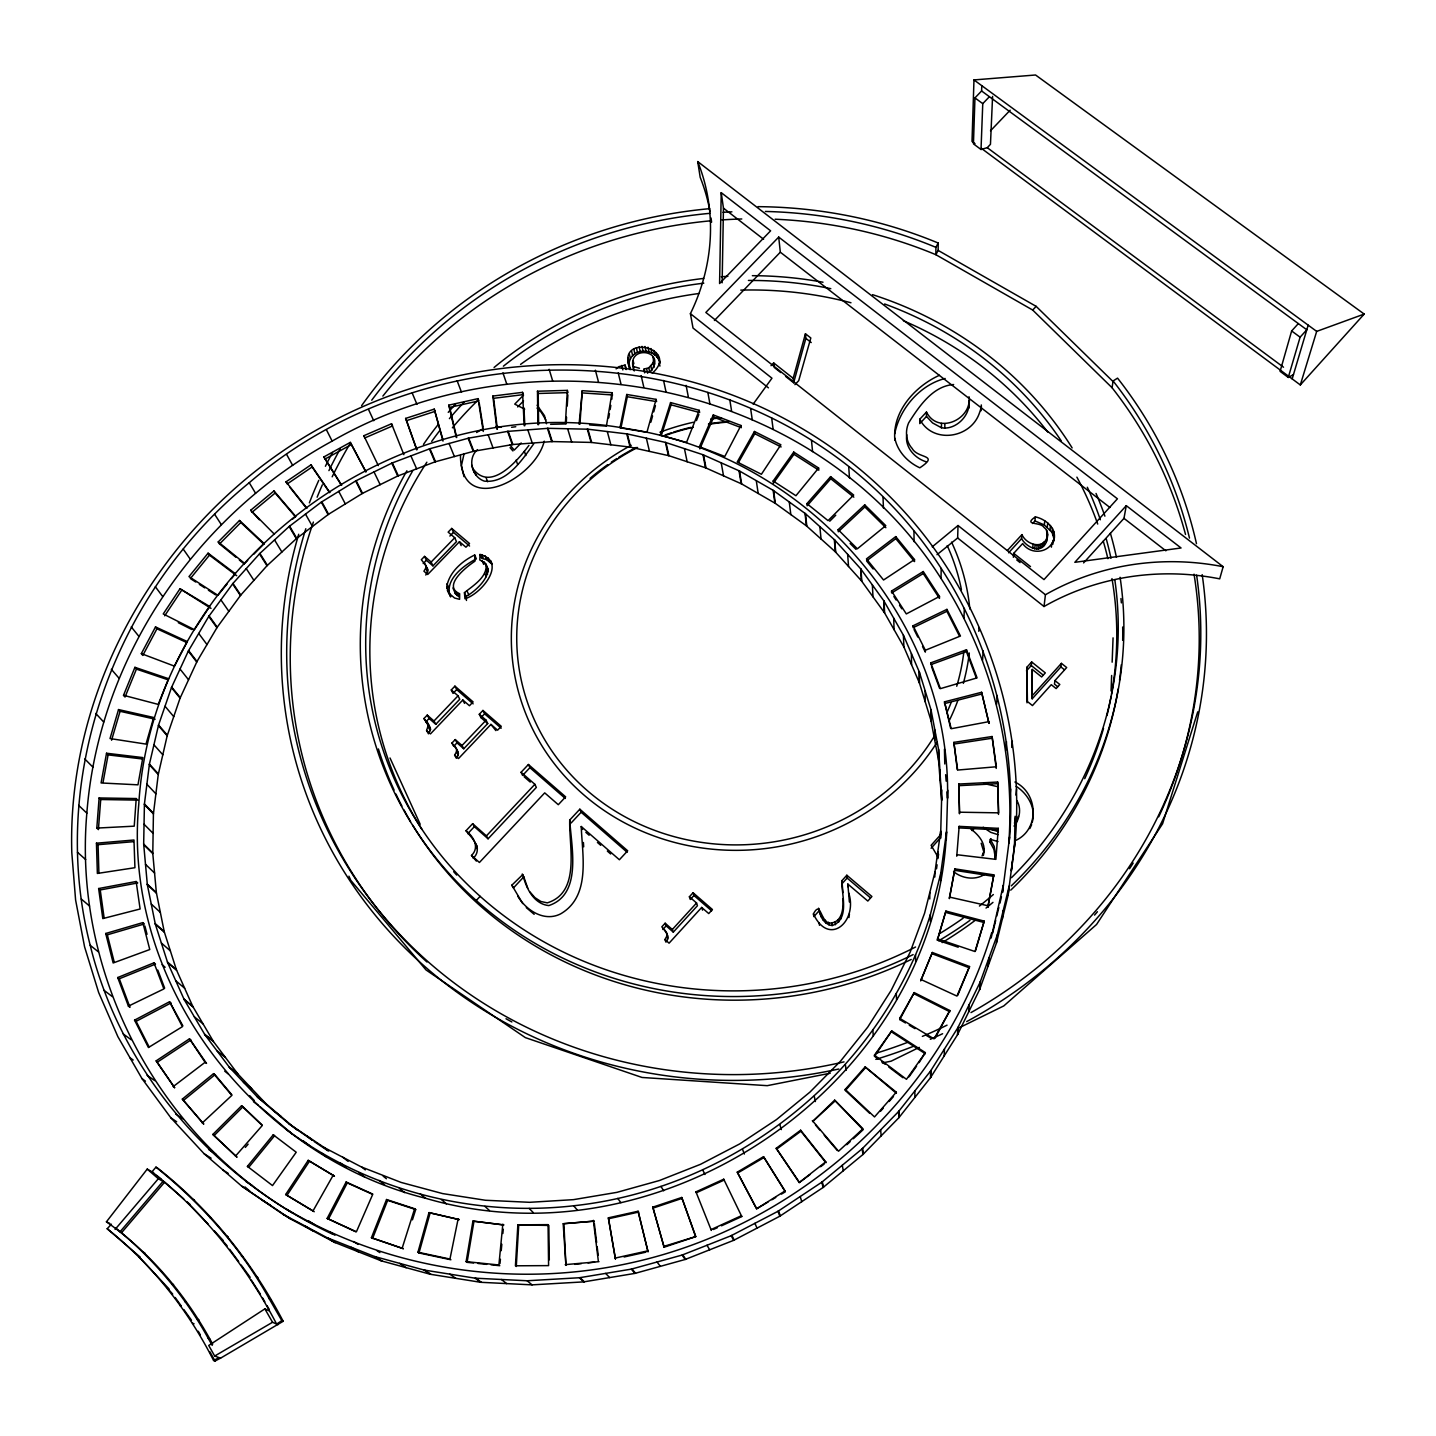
<?xml version="1.0" encoding="UTF-8"?>
<svg xmlns="http://www.w3.org/2000/svg" width="1436" height="1436" viewBox="0 0 1436 1436"><rect width="100%" height="100%" fill="white"/><g stroke="black" fill="none" stroke-linecap="round" stroke-linejoin="round"><path stroke-width="1.5" d="M926.471 412.06L919.758 419.24L919.776 423.584L926.471 416.44L926.471 412.06C938.157 435.216 972.226 419.15 969.013 396.749M930.815 662.84L930.797 664.671L966.41 651.603L966.482 649.754L930.815 662.84L940.383 688.652L977.072 677.882L966.482 649.754M929.774 898.972L929.81 892.51L934.98 871.993L940.688 830.977L940.544 838.409M931.031 709.887L938.695 750.059L941.693 800.301L938.552 760.2L930.959 720.459L931.031 709.887L919.417 672.192L903.657 635.663L883.804 600.751L860.685 568.8L834.711 539.972L805.47 513.693L773.142 490.322L739.522 471.008L702.994 454.727L665.442 442.396L627.335 433.959L587.88 429.202L548.031 428.323L507.608 431.392L468.71 438.124L429.956 448.696L392.333 462.913L355.661 480.952L321.323 502.115L289.157 526.491L259.898 553.399L232.955 583.429L208.776 616.403L188.331 651.082L171.458 687.593L158.552 725.036L149.416 764.131L144.426 803.945L143.672 844.081L147.334 884.684L155.321 924.138L167.635 962.587L184.185 999.582L204.863 1034.674L229.491 1067.433L257.816 1097.427L289.085 1123.939L312.492 1140.399M931.102 721.016L931.156 710.461M930.348 921.535L930.384 914.535L940.742 873.393L946.539 831.767C935.446 1082.241 663.97 1268.616 425.505 1198.234C253.472 1155.316 121.934 983.463 138.771 804.34C152.754 566.448 396.587 385.656 628.25 428.897C804.788 455.589 951.476 617.283 947.527 798.29L947.024 791.864M758.029 206.658A463.523 435.916 -10.7 0 1 938.193 243.025L935.913 247.351L935.859 254.693L1032.699 310.05L1112.074 387.738A455.391 428.556 -10.7 0 1 1185.526 534.443M775.135 219.223A455.391 428.556 -10.7 0 1 935.859 254.693L938.139 250.403L938.193 243.025M930.528 1077.628L930.582 1071.023L957.884 1027.673L980.196 982.098L997.302 934.89L1009.185 886.03L1008.09 895.328L996.44 943.057L979.532 989.727L957.489 1034.782L930.528 1077.628L898.882 1117.711L862.946 1154.49L823.097 1187.482L779.82 1216.22L733.634 1240.345L685.151 1259.48L634.945 1273.391L583.698 1281.881L532.074 1284.861L480.701 1282.294L430.315 1274.27L381.438 1260.898L358.3 1251.779L334.714 1242.409L290.736 1219.074L241.625 1186.064L204.145 1153.754L170.812 1117.764L141.967 1078.562L130.012 1057.811L117.86 1036.648L98.671 992.563L84.58 946.845L80.129 923.653L75.605 900.031L71.8 852.643C66.594 677.164 171.243 508.47 324.356 425.684C461.207 350.115 634.371 343.204 774.668 413.604A476.824 453.22 -26.4 0 1 918.663 528.358C988.722 614.267 1023.796 726.778 1015.521 837.314L1008.09 895.328M930.851 1077.108L930.923 1070.484M932.341 952.481L920.763 980.68L932.341 952.481L969.533 966.536L957.722 995.345M934.746 740.276L934.854 729.919M934.818 877.001L934.98 871.993M968.851 401.165C970.808 415.291 955.712 430.387 941.442 427.766L941.513 423.423M923.258 571.528L939.485 596.461L939.467 598.399L923.258 573.52L923.258 571.528L891.541 591.022L891.612 592.978L923.258 573.52M296.767 1129.827L265.857 1103.62L237.837 1073.948L213.461 1041.549L192.729 1006.331L176.377 969.713L164.225 931.659L156.362 892.618L152.79 853.594L153.419 813.889L158.265 774.471L167.186 735.753L180.074 698.147L196.983 661.511L217.231 627.209L240.781 595.06L266.988 565.748L296.319 538.697L328.575 514.25L362.536 493.338L397.772 475.998L434.964 461.871L473.808 451.245L512.849 444.514L552.268 441.57L591.093 442.414L630.117 447.099L668.925 455.715L705.507 467.777L741.622 483.914L775.332 503.372L806.404 525.845L835.357 551.837L861.42 580.79L884.594 612.903L903.908 646.99L919.489 683.141L930.959 720.459M938.552 760.2L938.623 749.484M1008.844 842.645C1015.378 750.22 991.432 656.252 941.029 578.457L941.19 568.423C792.708 336.652 452.825 307.842 249.254 482.711C115.706 591.417 47.065 776.912 90.199 945.301C121.36 1072.423 214.574 1179.243 332.488 1234.134M937.69 857.166L937.78 851.727M944.798 428.179L944.87 423.853M722.129 282.82L723.457 208.148L721.231 192.657L770.611 230.819L719.58 283.52L721.231 192.657M843.022 898.595C843.417 907.39 842.735 921.05 831.803 922.899C820.369 925.502 821.41 898.685 813.422 913.906L813.853 916.599L818.933 910.98L818.52 908.27M945.911 911.07L937.349 940.149L945.911 911.07L984.216 921.122L975.493 950.829M940.077 779.91L940.257 769.983M652.267 373.198C681.346 347.781 614.5 331.931 630.171 369.734L628.16 357.743M940.598 880.753L940.742 873.393M950.65 728.375L944.475 701.845L981.614 692.278L988.991 723.349L981.614 692.278M1012.362 861.905L1011.339 870.862L1014.444 847.132L1015.126 816.258M946.898 611.305L946.934 609.367L913.081 625.773L913.116 627.676L946.898 611.305L959.41 636.004M944.457 749.071L944.78 763.988M1009.005 842.896L1009.634 837.098C1016.491 743.148 992.563 647.492 941.19 568.423M292.908 1213.187C155.896 1132.412 72.967 971.633 86.842 813.171C98.707 657.832 196.158 515.237 332.147 441.103C532.379 325.9 814.607 379.23 941.029 578.457M940.562 838.032L941.872 789.997M946.324 839.521L947.76 790.177M957.65 537.979L958.027 525.522L1045.426 594.737A252.521 237.927 16.6 0 1 1223.149 566.717L1219.702 578.852A249.505 235.342 16.9 0 0 1044.026 606.513L957.65 537.979L937.008 554.691M981.327 148.321L1300.316 384.938L1364.2 314.071L1035.553 74.995L973.967 79.931L972.01 141.428L975.008 143.654M957.291 769.588L953.863 742.376L992.079 736.524L996.369 766.77L957.65 770.055L953.863 742.376M981.793 85.675L981.596 90.971L974.954 97.899L973.446 143.869L981.021 149.488L987.25 147.675L990.463 144.318L992.581 96.409M954.868 868.87L949.375 898.505L954.868 868.87L993.82 874.865L987.86 907.193L993.82 874.865M944.206 1055.909L944.439 1049.034M968.833 408.201L969.444 400.159M485.871 563.738C488.348 576.392 473.126 585.673 464.438 592.637L464.941 598.758C481.527 593.912 507.734 561.763 480.019 554.458L479.803 560.004C499.728 568.835 477.434 590.286 466.144 596.389L466.467 600.463M981.021 149.488L982.762 103.643L989.404 96.715M1111.069 690.949L1111.643 675.476M1112.146 662.193L1113.062 637.853M963.969 618.108L964.346 608.397M959.553 812.202L959.481 813.781L958.799 784.038L997.679 782.046L998.648 812.848L959.553 812.202L958.799 784.038M935.087 1038.138L949.86 1010.549L914.229 992.599L899.708 1018.357L899.762 1019.56L905.47 1022.97M959.158 826.364L959.086 827.908L998.146 829.882L998.289 828.339L959.158 826.364L956.753 856.215M978.813 631.337L979.011 627.532M957.489 1034.782L957.884 1027.673M957.758 1034.225L958.153 1027.117M1054.311 534.3L1053.665 541.264C1057.632 529.076 1046.27 519.222 1035.356 516.87C1022.665 525.684 1040.436 521.537 1043.936 527.317C1048.89 530.71 1047.777 536.885 1046.413 541.821C1041.405 554.673 1026.525 547.547 1021.57 538.626L1021.929 534.623C1027.117 546.057 1046.216 550.06 1047.67 534.084M517.857 1224.836L515.434 1265.798L548.588 1265.619L548.067 1224.639L517.857 1224.836L548.839 1225.447L549.288 1259.875M537.908 424.661L537.477 391.22L567.346 390.377L565.371 423.925L550.58 424.32M516.278 1266.498L518.683 1225.626M566.161 423.907L566.556 417.194M567.22 406.029L567.884 394.864M982.565 660.219L983.139 650.885M136.223 798.56L134.23 826.167L96.804 828.087L99.12 797.949L136.223 798.56L137.748 800.121L100.717 799.511L99.12 797.949M968.69 1011.931L969.21 1004.572M996.225 768.422L992.079 736.524M100.717 799.511L98.402 829.595L96.804 828.087M970.951 829.057C978.006 834.495 985.437 842.411 983.857 852.015L981.165 843.237M998.289 828.339L995.884 859.374L956.807 854.707M996.566 704.43L997.266 695.473M1013.367 557.294L1013.708 553.345L1022.665 543.544C1031.263 556.163 1051.798 552.734 1054.15 537.279M995.274 857.4L993.909 849.322L990.086 842.304L990.337 839.342L998.02 841.586M990.984 838.606L990.086 842.304M979.532 989.727L980.196 982.098M998.505 814.427L997.679 782.046M979.729 989.153L980.393 981.524M906.78 434.731C904.644 447.188 914.876 458.353 926.202 461.8M446.704 587.127C448.858 572.569 461.961 561.063 474.706 554.996L476.357 558.873C463.433 565.461 443.419 580.575 450.671 596.945L446.704 587.127L448.463 590.896M1005.721 750.256L1006.51 741.694M502.815 1224.118L498.902 1264.99L466.126 1261.616L472.929 1221.103L503.677 1224.926L472.929 1221.103M579.085 424.212L582.28 390.682L612.005 392.71L611.898 399.154M499.997 1263.554L500.41 1259.264M501.218 1250.684L501.828 1244.24M502.851 1233.506L503.264 1229.216M579.929 424.194L582.28 390.682M988.13 966.051L988.883 958.153M991.145 938.013L1003.297 885.222L1002.507 892.492L1009.634 837.098M1011.734 747.438L1012.344 741.299M1032.574 523.512L1034.943 520.927L1035.356 516.87M1032.699 548.247L1033.094 544.298M1034.728 548.947L1035.123 544.98M1009.831 797.213L1010.675 789.082M1036.738 549.162L1037.151 545.195M996.44 943.057L997.446 934.298M1038.551 549.001L1038.964 545.034M1027.009 702.832L1026.866 667.291L1031.676 661.96L1045.318 672.892L1041.638 676.966L1032.269 669.427L1032.215 698.793L1060.899 666.914L1061.401 663.342L1066.679 667.543L1054.939 680.592L1054.455 684.11L1057.686 686.695M1040.31 548.408L1040.723 544.441M1053.827 538.303L1052.032 532.379L1044.313 524.93L1044.762 520.891M1042.033 547.313L1042.482 543.346M1015.934 795.113L1016.58 789.279M1002.364 918.843L1003.297 910.406M1043.81 545.644L1044.241 541.677M1026.471 670.845L1031.281 665.532L1031.676 661.96M1046.593 530.297L1047.203 538.087M1047.293 527.012L1047.742 522.973M1046.934 536.131L1047.382 532.11M1046.413 541.821L1046.862 537.836M1014.983 822.72L1015.629 817.012M1050.039 529.579L1050.488 525.54M1014.444 847.132L1015.521 837.314M460.453 455.445C460.812 517.875 535.161 479.068 544.244 441.175M1032.215 698.793L1032.269 669.427M1052.032 532.379L1052.498 528.358M1044.026 606.513L1045.426 594.737M1051.385 547.17L1051.852 543.185M848.963 917.586L849.412 913.924M1053.306 535.323L1053.773 531.302M1052.857 544.244L1053.324 540.277M634.245 370.937C623.475 343.491 669.715 349.343 649.754 372.301L648.767 367.831L653.039 362.949L653.649 359.736M936.523 868.798L937.08 864.795M937.941 858.566L938.57 854.133M1112.074 387.738L1113.097 380.971L1117.549 378.135A463.523 435.916 -10.7 0 1 1196.475 543.688M666.753 936.254L666.789 933.256L661.834 926.83L665.155 923.222L672.335 929.505L673.304 932.126L697.447 905.721L696.568 902.993L689.388 896.764L693.067 892.743L712.418 909.526L708.738 913.565L701.683 907.444L669.068 943.165L664.94 939.539L666.753 936.254L667.758 938.857L665.945 942.124L664.94 939.539M667.758 938.857L666.789 933.256M984.091 849.089L983.319 855.497L983.534 852.571L982.044 855.946M612.005 392.71L606.405 426.115L589.586 424.948M473.611 1263.016L467.077 1262.334L473.862 1221.91M608.738 417.912L609.438 413.748M610.138 409.565L610.838 405.401M994.861 858.548L995.543 854.492L994.179 846.378L990.337 839.342M471.493 855.443L479.427 862.48L544.711 792.869L558.299 804.698L565.64 796.854L528.412 764.49L521.071 772.281L534.874 784.307L536.346 787.413L488.078 838.803L486.409 835.878L472.641 823.69L466 830.744C473.539 836.47 479.929 847.419 471.493 855.443L476.375 861.115M466 830.744C472.175 838.373 483.268 848.604 473.216 858.315M456.469 751.961L456.558 749.107L451.945 743.04L455.23 739.576L462.015 745.517L463.756 748.766L487.719 723.529L486.086 720.19L479.283 714.284L482.945 710.443L501.254 726.329L497.592 730.188L490.933 724.39L458.533 758.531L454.62 755.103L456.469 751.961L458.21 755.192L456.397 758.316L454.62 755.103M458.21 755.192L456.774 749.484M1083.57 562.912L1123.975 518.36L1126.273 505.651L1181.056 547.978L1074.828 562.32L1126.273 505.651M106.533 753.236L101.076 782.961L137.964 784.828L142.846 757.58L106.533 753.236L108.095 754.887L142.218 758.962M103.033 782.423L108.095 754.887M426.582 730.511L428.449 733.796L430.549 729.255L423.961 718.538L427.246 715.11L433.977 720.998L435.808 724.318L459.753 699.224L458.03 695.814L451.281 689.962L454.925 686.139L473.09 701.899L469.446 705.74L462.823 699.996L430.459 733.904L426.582 730.511L428.538 724.57L423.961 718.538M425.72 568.207L425.828 565.497L421.34 559.717L424.553 556.396L431.159 562.032L432.972 565.874L456.469 541.641L454.745 537.728L448.14 532.128L451.712 528.43L469.518 543.508L465.946 547.206L459.448 541.713L427.713 574.472L423.925 571.223L425.72 568.207L427.551 572.031L425.756 575.028M427.551 572.031L427.659 569.32L424.338 562.768M458.156 1218.769L449.953 1259.049L417.948 1252.228L428.987 1212.612L459.107 1219.577L428.987 1212.612M626.76 394.469L619.975 427.766L646.918 432.308L656.09 399.37L626.76 394.469L627.317 396.731L620.962 427.892M894.682 433.905C899.6 408.668 919.92 384.83 945.157 378.476M1032.107 822.666C1036.487 808.558 1027.979 793.893 1016.167 786.336M992.563 933.274L995.704 920.404M996.746 916.114L998.846 907.516M999.887 903.226L1001.466 896.8M929.81 892.51L924.605 913.134L910.155 952.158L891.182 990.355L867.721 1027.135L840.634 1061.024L809.958 1092.096L776.517 1119.559L739.755 1143.882L700.571 1164.291L659.429 1180.518L616.87 1192.365L573.431 1199.652L529.633 1202.309L485.44 1200.263L442.611 1193.585L401.075 1182.42L361.334 1166.929L324.392 1147.651L289.085 1123.939M785.564 376.376L793.641 382.766L793.175 378.314L805.434 333.762L810.819 337.981L798.703 380.684L794.916 384.651M793.641 382.766L805.865 338.357L805.434 333.762M450.922 1259.767L418.989 1252.964L429.992 1213.438M650.867 422.184L652.572 416.009M653.721 411.899L655.444 405.742M1298.341 323.585L1291.646 330.962L1280.104 371.368L1288.272 377.435L1293.459 374.599M118.524 709.563L110.033 738.553L145.987 744.099L153.688 717.497L118.524 709.563L120.068 711.287L155.16 719.203M111.577 740.222L120.068 711.287M1288.272 377.435L1300.101 337.173L1306.796 329.795L981.596 90.971M1292.185 378.907L1308.178 325.146M984.216 921.122L974.99 951.529L937.367 938.803M1300.316 384.938L1316.686 331.393L1364.2 314.071M1197.732 711.843L1162.586 823.761L1096.548 924.497L1003.782 1005.918L959.517 1027.638M402.242 1247.938L414.645 1208.735L386.535 1199.527L371.421 1237.742L403.301 1248.674L371.421 1237.742M670.576 402.565L660.219 435.27L686.516 442.45L699.206 410.319L670.576 402.565L671.061 404.826L661.368 435.431M412.437 1219.846L415.686 1209.561L414.645 1208.735M464.097 453.614L461.441 465.569L463.99 476.626M629.219 362.249C632.468 347.045 655.552 347.979 659.77 362.034M818.807 908.521C819.651 915.917 824.031 924.622 832.162 925.556C850.04 919.471 841.496 894.718 841.837 880.771L846.827 875.242L871.903 896.495L867.829 901.054L847.832 884.073L849.376 902.005M991.648 932.879C942.178 1097.678 797.788 1226.506 630.422 1262.98C514.178 1288.738 388.851 1270.034 286.392 1209.094M285.62 1128.983C367.329 1190.121 472.372 1217.279 573.628 1205.773C735.609 1188.326 882.566 1071.077 930.384 914.535M696.46 420.586L698.847 414.573M372.552 1238.514L387.63 1200.37L386.535 1199.527M123.514 695.293L134.93 667.327L168.568 678.707L158.211 704.394L123.514 695.293L125.04 697.052L136.42 669.122L134.93 667.327M969.533 966.536L956.95 996.081L920.763 979.406M713.297 414.932L699.422 446.722L724.803 456.469L740.94 425.487L713.297 414.932L713.692 417.158L699.853 448.894M1029.827 828.572L1031.64 824.677M1018.447 816.438L1014.408 823.061M327.157 1218.41L346.13 1182.007L372.821 1194.142L356.397 1231.801L327.157 1218.41L355.625 1231.693M328.377 1219.218L347.297 1182.887L346.13 1182.007M141.338 653.631L155.501 626.94L187.326 641.587L174.402 666.125L141.338 653.631L142.81 655.444L156.955 628.788L155.501 626.94M949.86 1010.549L934.046 1038.856L899.708 1018.357M899.762 1019.56L914.229 992.599M333.188 1175.222L313.012 1210.925L285.674 1194.519L308.201 1160.342L334.391 1176.102L308.201 1160.342M754.456 431.482L737.207 462.015L761.403 474.275L780.879 444.765L754.456 431.482L754.78 433.69L738.625 462.266M533.707 443.85C522.148 459.825 506.926 483.77 484.273 481.114C471.708 476.86 467.077 458.587 477.488 449.612M285.674 1194.519L286.967 1195.362L309.458 1161.257M179.985 588.778L163.237 613.944L194.381 629.65L209.692 606.495L179.985 588.778L211.038 608.397M164.673 615.829L181.385 590.699M925.358 1052.624L906.475 1079.316L874.452 1055.191L891.756 1030.904L925.358 1052.624L919.076 1062.64M909.024 1076.856L916.563 1066.194M793.982 454.279L773.448 483.16L773.16 481.024L793.731 452.089L818.61 468.028L818.807 470.182L793.982 454.279L793.731 452.089M878.096 1058.996L874.542 1056.322L891.756 1030.904M472.641 468.262C490.34 492.961 517.499 460.741 528.951 445.375M1014.067 826.095C1019.775 819.292 1021.588 808.36 1016.885 800.588M212.69 1344.186C186.949 1296.187 150.852 1252.982 106.426 1221.821L147.226 1169.101L153.544 1172.691M241.625 1186.064L282.892 1214.228L327.39 1237.832L374.67 1256.536L424.141 1270.052L475.136 1278.184L527.138 1280.768L579.426 1277.735L631.301 1269.137L682.136 1255.046L706.997 1245.263L731.229 1235.678L777.989 1211.284L821.823 1182.187L862.174 1148.8L898.559 1111.572L930.582 1071.023M753.146 404.162L771.958 378.206L690.411 313.658A227.444 201.848 -16.5 0 0 697.716 161.586L1223.149 566.717M227.319 583.698L217.895 595.312L188.978 576.608L208.094 553.183L235.396 573.754L231.358 578.726M208.094 553.183L209.441 555.158L190.36 578.546L195.763 582.047M247.405 1166.373L273.235 1134.799L274.545 1135.768L248.769 1167.271L247.405 1166.373L272.517 1185.58L296.211 1152.228L273.235 1134.799M818.61 468.028L795.939 495.725L773.16 481.024M115.077 1229.449L158.319 1178.741L164.548 1182.259L183.736 1198.916M120.05 1231.783L163.004 1181.379M121.701 1232.555L164.548 1182.259M283.179 1321.282C252.287 1262.262 210.033 1209.256 157.511 1168.042L155.968 1167.145L151.983 1171.812C204.199 1212.684 246.059 1265.403 276.627 1324.082L281.833 1320.671L283.179 1321.282L220.57 1358.151L215.059 1361.005L213.587 1360.484C187.865 1309.65 151.749 1264.308 107.179 1228.731L111.434 1224.208M235.468 1156.142L262.285 1125.501L241.571 1105.774L212.851 1134.44L236.85 1157.057L212.851 1134.44M806.924 503.659L830.618 476.626L853.684 495.043L828.051 520.64L806.924 503.659L807.158 505.759L830.78 478.762L830.618 476.626M245.305 1147.4L248.123 1144.187M896.297 1092.204L874.524 1116.939L845.212 1089.421L865.118 1066.912L896.297 1092.204L896.351 1093.263L865.118 1066.912M880.412 1111.374L883.32 1108.071M889.117 1101.502L893.461 1096.548M869.749 1113.385L845.373 1090.48L865.244 1068.025M941.083 834.208L931.12 845.319L937.816 856.771M931.102 848.263L939.593 838.786M972.082 830.6L974.667 827.71M1032.61 695.329L1061.401 663.342M842.95 892.636L842.16 883.571L847.132 878.06L846.827 875.242M1007.444 550.437L1021.929 534.623M662.858 929.469L666.16 925.879L665.155 923.222M693.067 892.743L693.947 895.49L690.285 899.492L689.388 896.764M1008.593 552.806L1021.57 538.626M672.335 929.505L696.568 902.993M530.01 892.007L534.928 897.644L540.905 901.503L547.313 902.867C580.934 892.366 568.818 846.558 569.733 820.028L579.839 809.204L627.676 850.794L619.383 859.751L581.239 826.508C582.244 855.551 591.058 896.226 560.596 913.888C544.298 922.181 526.204 910.37 517.804 896.261M522.722 903.567L511.862 885.168L522.812 874.542C525.953 887.825 533.6 903.962 548.767 905.577C582.567 894.466 571.241 846.755 569.733 820.028M571.079 823.025L581.149 812.237L579.839 809.204M522.237 874.039L523.781 876.857L513.442 887.933L511.862 885.168M476.267 900.48L480.145 896.333M1032.699 310.05L1036.146 306.353L1113.331 381.85M486.409 835.878L534.874 784.307M467.741 833.688L474.347 826.669L472.641 823.69M528.412 764.49L529.902 767.686L522.596 775.44L521.071 772.281M455.23 739.576L456.989 742.843L453.704 746.289L451.945 743.04M487.719 723.529L480.952 717.641L484.596 713.818L482.945 710.443M462.015 745.517L486.086 720.19M990.481 130.802L1010.172 110.195M425.828 721.859L429.095 718.449L427.246 715.11M454.925 686.139L456.684 689.585L453.04 693.391L451.281 689.962M771.042 365.677L773.681 362.931L793.175 378.314M433.977 720.998L458.03 695.814M714.41 320.497L780.322 252.197L778.707 237.084L705.848 312.456L1043.99 579.588L1117.423 498.813L778.707 237.084M423.189 563.558L426.384 560.255L424.553 556.396M449.881 536.059L453.435 532.379L451.712 528.43M431.159 562.032L454.745 537.728M521.178 442.97L514.267 450.078L509.995 445.07M523.548 395.115L514.752 404.126L524.678 409.152M517.678 406.962L523.53 400.967M247.674 560.363L244.676 563.415L218.218 541.946L239.525 520.478L264.188 543.652L253.687 554.296M236.042 557.347L219.546 543.939L240.817 522.507L239.525 520.478M214.287 1135.391L242.953 1106.797L262.034 1124.962M829.739 521.214L835.752 515.201M202.225 1123.006L231.824 1095.399L213.569 1073.643L182.336 1099.096L203.661 1123.993L182.336 1099.096M838.139 529.669L864.741 504.862L885.779 525.648L857.364 548.803L838.139 529.669L838.319 531.733L864.849 506.962L864.741 504.862M846.845 1144.707L850.094 1141.71M853.343 1138.73L863.09 1129.755L834.639 1100.155L812.579 1121.588L834.819 1101.215M932.233 546.847L958.027 525.522M292.477 519.186L295.762 516.457L273.953 490.95L250.69 510.265L259.36 519.796M251.946 512.329L275.156 493.033L273.953 490.95M183.826 1100.12L214.987 1074.72L231.806 1094.753M616.116 368.873L618.826 366.683L625.073 365.067L626.15 369.555M173.128 1086.639L205.097 1062.299L206.533 1063.394L189.498 1038.802L156.165 1060.845L174.618 1087.698L156.165 1060.845M895.741 536.597L866.464 558.891L883.553 580L914.499 559.555L895.741 536.597L895.795 538.644L914.517 561.566L914.499 559.555M895.795 538.644L866.572 560.902L873.142 568.997M799.224 1182.582L825.736 1161.832L800.642 1130.222L776.212 1148.297L799.224 1182.582L809.904 1174.648M820.584 1166.714L824.156 1164.075M776.517 1149.231L800.893 1131.209L800.642 1130.222M311.002 464.833L312.133 466.969L287.218 483.95L286.015 481.85L311.002 464.833L329.759 492.404M157.691 1061.94L190.97 1039.933M268.963 1310.763L264.87 1308.878L208.723 1345.478L214.682 1356.033L220.57 1358.151M1015.952 840.329C1039.861 829.039 1038.246 793.157 1014.911 782.01M756.592 1208.807L785.043 1190.947L763.521 1156.68L737.26 1172.153L756.592 1208.807L768.08 1202.004M771.922 1199.742L775.745 1197.48M781.507 1194.07L785.33 1191.808L763.521 1156.68M737.637 1173.05L763.844 1157.613M214.682 1356.033L272.553 1322.269L277.974 1324.674M476.572 432.505L482.855 428.843M985.365 873.806C975.888 880.735 962.335 878.76 953.558 871.616M341.499 485.35L323.872 456.935L350.312 442.378L365.875 471.708M324.985 459.071L351.389 444.532L350.312 442.378M169.592 1001.718L182.39 1026.668L148.446 1047.526L134.553 1020.152L169.592 1001.718L182.893 1025.914M939.485 596.461L906.313 613.926L891.541 591.022M134.553 1020.152L136.133 1021.319L171.081 1002.92M213.587 1360.484L219.116 1357.63M919.255 1047.382L891.092 1061.186L882.404 1062.909M128.414 1006.133L163.901 988.919L153.993 962.82L117.716 977.539L128.414 1006.133L129.976 1007.336L119.296 978.778L117.716 977.539M939.395 375.299C914.876 386.374 891.935 411.899 894.897 440.349M711.358 1230.437L695.957 1191.862L723.726 1179.207L741.784 1216.543L721.5 1225.805M710.928 1229.647L741.407 1215.718L741.784 1216.543M713.387 1229.503L717.444 1227.654M644.602 372.875L644.1 369.016L648.767 367.831M363.864 435.718L391.525 423.746L392.513 425.954L364.906 437.908L363.864 435.718L378.314 465.605M922.522 646.469L925.34 652.106L925.34 650.257L960.451 636.022L946.934 609.367M119.296 978.778L155.519 964.095L153.993 962.82M652.806 1207.155L681.741 1197.462L695.814 1236.575L664.114 1247.22L652.806 1207.155L664.114 1247.22M653.362 1207.999L682.244 1198.324M663.576 1246.466L695.814 1236.575M416.691 449.665L405.616 418.414L434.246 409.116L442.737 439.021M405.616 418.414L406.585 420.622L435.144 411.342M105.708 933.49L142.828 922.612L144.372 923.958L107.323 934.818L105.708 933.49L113.157 962.982L149.775 949.537L142.828 922.612M944.439 703.604L981.488 694.073M448.75 405.167L478.044 398.634L478.888 400.877L449.63 407.393L448.75 405.167L456.325 437.459M608.361 1217.836L615.416 1258.905L608.361 1217.836L638.105 1211.248L648.013 1251.689L638.105 1211.248M609.008 1218.643L638.697 1212.056M614.788 1258.169L647.439 1250.935M624.104 1256.985L645.841 1252.174M830.241 1073.213L767.219 1085.67L642.036 1077.467L525.361 1037.618L425.971 969.91L350.743 880.286L348.93 876.193M98.635 888.543L136.151 881.507L137.694 882.943L100.233 889.961L98.635 888.543L102.8 918.591L140.118 908.988L136.151 881.507M989.117 721.608L951.224 728.716L944.475 701.845M953.809 744.081L991.935 738.248M492.835 396.067L522.56 392.351L523.314 394.613L493.625 398.31L492.835 396.067L496.856 429.095M511.575 427.282L515.775 426.743M563.199 1223.741L594.037 1221.138L563.199 1223.741L565.928 1265.367L563.935 1224.549M565.192 1264.649L598.991 1261.652M574.741 1264.362L581.365 1263.626M587.97 1262.89L594.576 1262.136M96.445 843.201L133.979 840.006L134.93 867.703L97.361 873.447L96.445 843.201L98.061 844.691L98.904 872.729M98.061 844.691L133.297 841.693M958.727 785.671L997.535 783.679M953.63 384.543C932.664 385.979 918.843 406.693 908.647 422.866C904.985 431.231 905.883 441.516 912.129 448.427C917.891 458.964 940.131 454.261 919.83 467.813C907.749 462.248 897.536 451.496 894.843 438.213M537.477 391.22L538.195 393.482L568.01 392.638L567.346 390.377M582.908 392.943L612.598 394.972M490.645 560.543L492.243 564.384L486.607 559.627L481.652 558.335L480.019 554.458M477.973 1263.465L486.696 1264.362M491.058 1264.811L499.782 1265.708M495.905 426.384L501.272 427.084M954.814 870.342L993.676 876.337M627.317 396.731L654.493 401.272M949.411 897.069L987.986 905.775M983.965 783.535L997.374 786.605M474.706 554.996L474.975 561.171C466.377 566.843 442.037 585.996 459.664 593.732L459.592 599.333L454.566 598.022L448.912 593.212M945.875 912.47L984.091 922.504M671.061 404.826L699.637 412.563L699.206 410.319M633.204 366.467L639.451 368.262M990.876 829.308L998.325 831.677M998.038 834.675L990.625 832.306L983.229 827.244M387.63 1200.37L415.686 1209.561M136.42 669.122L167.922 679.766M939.431 940.867L958.207 947.204M1034.943 520.927L1044.313 524.93M941.442 427.766L932.592 422.956L926.471 416.44M932.323 953.809L969.444 967.846M713.692 417.158L739.325 426.959M115.742 1227.995C153.113 1258.546 184.993 1296.008 208.238 1338.352L209.71 1338.908M192.55 1323.202L194.057 1323.795M197.378 1319.181L198.886 1319.792M179.787 1305.414L181.313 1306.06L175.192 1297.516M184.67 1301.519L186.195 1302.147M167.509 1288.307L172.733 1294.105M171.997 1283.946L173.541 1284.61M138.754 1256.536L169.071 1288.972M347.297 1182.887L372.05 1194.124M156.955 628.788L186.734 642.52M143.223 1252.192L144.821 1252.928M107.179 1228.731L140.369 1257.254M155.968 1167.145C201.309 1203.53 240.799 1247.74 269.16 1298.647L270.524 1299.293M106.426 1221.821L109.764 1223.418M251.336 1280.122L260.419 1294.177M256.505 1276.766L257.87 1277.466M754.78 433.69L781.148 446.955M178.279 622.685L191.886 629.542M914.247 993.838L949.806 1011.77M241.427 1256.051L242.846 1256.787M221.88 1239.842L227.157 1245.856M226.691 1236.001L228.109 1236.773M209.656 1217.387L211.11 1218.177M188.637 1203.655L208.238 1224.19M193.052 1199.365L194.542 1200.209M938.139 250.403L1036.146 306.353M909.275 1025.25L915.001 1028.643M926.417 1035.464L930.223 1037.743M286.967 1195.362L314.251 1211.733M262.465 1200.317L270.542 1205.342M282.892 1214.228L291.257 1219.361M305.347 1226.182L312.94 1230.903M327.964 1238.047L335.288 1242.643M327.39 1237.832L334.714 1242.409M223.065 1170.089L228.162 1173.302M245.628 1181.325L252.521 1185.705M308.327 1220.708L314.628 1224.693M204.145 1153.754L211.128 1158.188M351.264 1247.31L358.3 1251.779M330.37 1232.339L334.929 1235.247M452.932 587.988L455.463 593.75L459.197 596.945L457.474 593.194M199.371 584.38L204.792 587.88M208.399 590.214L215.615 594.881M891.81 1032.071L925.358 1053.755M375.263 1256.697L382.03 1261.059M208.579 1149.482L215.813 1154.149M374.67 1256.536L381.438 1260.898M353.669 1241.548L358.049 1244.402M170.812 1117.764L176.664 1121.767M377.058 1250.756L379.858 1252.605M399.657 1263.393L406.119 1267.683M175.623 1113.977L183.144 1118.985M314.179 1141.53L327.767 1150.685M424.141 1270.052L430.315 1274.27M141.967 1078.562L145.431 1081.164M424.751 1270.16L430.926 1274.36M147.064 1075.313L154.837 1080.662M130.012 1057.811L133.171 1060.019M417.948 1252.228L418.989 1252.964M449.881 1274.181L455.75 1278.345M123.191 1033.956L131.161 1039.7M973.967 79.931L1316.686 331.393M974.954 97.899L982.762 103.643M1291.646 330.962L1300.101 337.173M241.571 1105.774L242.953 1106.797M987.25 147.675L1283.515 367.221M475.765 1278.202L481.329 1282.33M475.136 1278.184L480.701 1282.294M209.441 555.158L236.707 575.71M881.65 1061.671L885.204 1064.345M888.758 1067.02L902.957 1077.736M104.2 990.445L112.313 996.584M303.229 1140.83L309.512 1145.605M213.569 1073.643L214.987 1074.72M320.928 1152.731L327.049 1157.38M253.436 1101.681L258.498 1105.523M466.126 1261.616L467.077 1262.334M534.174 914.319L526.294 907.624M273.45 1110.638L281.294 1116.669M339.901 1162.657L345.843 1167.217M224.734 1071.184L228.234 1073.895M257.385 1097.032L265.857 1103.62M306.694 1135.768L312.689 1140.381M323.872 1147.328L328.754 1151.026M723.457 208.148L763.593 239.238M780.322 252.197L1109.902 507.482M1123.975 518.36L1165.87 550.814M243.438 1082.17L251.623 1088.524M358.964 1172.602L364.726 1177.053M229.491 1067.433L237.837 1073.948M342.845 1157.254L348.14 1161.401M805.865 338.357L811.232 342.558M501.433 1279.494L506.675 1283.604M229.114 1066.966L237.443 1073.5M1013.708 553.345L1030.492 566.61M780.699 372.534L774.219 367.419L773.681 362.931M1016.724 559.932L1020.063 562.571M379.104 1180.446L384.668 1184.844M361.89 1167.181L365.318 1169.891M216.98 1050.757L225.452 1057.47M768.422 387.846L693.014 328.036L690.411 313.658M90.199 945.301L98.402 951.853M830.78 478.762L853.828 497.161M1060.899 666.914L1064.399 669.715M204.863 1034.674L213.461 1041.549M1054.939 680.592L1059.804 684.487L1056.124 688.58L1051.26 684.685L1032.466 705.579L1027.422 701.522L1026.866 667.291M1031.281 665.532L1043.164 675.064M383.125 1176.102L386.428 1178.759M204.54 1034.171L213.138 1041.064M399.316 1188.308L404.665 1192.616M239.345 560.022L244.299 564.043M194.363 1016.814L203.068 1023.904M184.185 999.582L192.98 1006.851M420.353 1193.98L425.505 1198.234M183.916 999.061L192.729 1006.331M527.138 1280.768L532.074 1284.861M175.784 980.752L184.67 988.237M81.296 899.062L89.535 906.026M453.435 532.379L469.572 546.039M847.132 878.06L870.449 897.841M162.124 964.705L165.14 967.272M260.185 1106.797L292.064 1133.848M426.384 560.255L432.972 565.874M441.462 1199.616L446.416 1203.835M167.42 962.03L176.377 969.713M167.635 962.587L176.592 970.251M244.928 1186.926L249.936 1191.234M456.684 689.585L473.126 703.873M484.596 713.818L501.182 728.196M693.947 895.49L711.628 910.837M495.869 730.601L490.933 724.39M156.686 1175.42L161.406 1179.53M186.931 1201.699L190.126 1204.481M147.226 1169.101L158.319 1178.741M529.902 767.686L565.317 798.47M581.149 812.237L627.155 852.266M524.122 776.768L530.243 782.099M585.852 832.359L589.155 835.249M597.43 842.447L600.733 845.319M607.338 851.081L610.641 853.971M429.095 718.449L435.808 724.318M456.989 742.843L463.756 748.766M666.16 925.879L673.304 932.126M161.388 943.021L170.399 950.919M474.347 826.669L488.078 838.803M523.781 876.857L527.766 888.22M77.454 852.248L85.693 859.625M155.178 923.581L164.225 931.659M155.321 924.138L164.368 932.215M151.283 904.07L160.347 912.363M484.937 1206.384L489.443 1210.53M147.262 884.109L156.362 892.618M147.334 884.684L156.434 893.192M240.817 522.507L263.901 544.208M78.675 805.381L86.842 813.171M145.503 864.328L154.603 873.052M579.426 1277.735L583.698 1281.881M580.054 1277.627L584.326 1281.774M143.672 844.081L152.772 853.02M143.69 844.655L152.79 853.594M864.849 506.962L885.85 527.712M813.422 913.906C828.949 947.401 858.028 921.32 848.712 892.977M850.112 543.49L856.018 549.378M537.118 405.221L544.495 415.704L546.524 423.746M537.064 408.111L541.39 412.455L545.86 420.012M250.69 510.265L274.42 534.246M834.639 1100.155L862.964 1128.768L838.552 1151.223L812.345 1120.583M144.067 824.264L153.131 833.401M84.814 758.962L92.891 767.147M529.184 1208.43L533.241 1212.576M144.372 804.519L153.419 813.889M144.426 803.945L153.472 813.314M605.669 1273.409L609.636 1277.591M249.702 1095.668L254.208 1100.443M146.903 784.271L155.896 793.839M95.763 713.441L103.679 722.021M214.269 1230.76L223.316 1240.596M149.416 764.131L158.355 773.896M149.308 764.688L158.265 774.471M153.939 744.817L162.824 754.798M573.628 1205.773L577.236 1209.938M111.308 669.284L119.044 678.241M158.552 725.036L167.348 735.214M158.391 725.593L167.186 735.753M631.301 1269.137L634.945 1273.391M510.067 447.637L512.921 450.958M275.156 493.033L295.475 516.798M815.486 1124.98L819.83 1130.078M824.192 1135.176L837.278 1150.469M631.93 1268.957L635.556 1273.211M165.05 706.279L173.756 716.654M171.674 687.054L180.29 697.627M171.458 687.593L180.074 698.147M131.25 626.904L138.771 636.22M286.015 481.85L306.837 508.075M289.982 487.432L306.604 508.398M800.893 1131.209L825.933 1162.747L825.736 1161.832M180.038 669.032L188.547 679.784M188.601 650.562L196.983 661.511M188.331 651.082L196.714 662.014M657.042 1262.029L660.363 1266.355M155.321 586.714L162.573 596.371M198.724 633.455L206.999 644.585M617.749 1198.414L620.89 1202.65M229.706 1249.338L238.663 1261.58M241.212 1265.08L250.169 1277.304M208.776 616.403L216.908 627.694M209.1 615.918L217.231 627.209M183.862 1309.596L191.509 1320.258M183.216 549.073L190.18 559.035M220.893 599.889L228.862 611.341M776.212 1148.297L798.955 1181.702M312.133 466.969L329.634 492.656M682.728 1254.813L685.726 1259.246M682.136 1255.046L685.151 1259.48M232.955 583.429L240.781 595.06M232.596 583.878L240.422 595.509M189.498 1038.802L205.097 1062.299M218.218 541.946L219.546 543.939M246.256 568.62L253.939 580.395M214.646 514.303L221.288 524.571M893.874 596.496L896.136 600.015M899.546 605.292L901.808 608.81M323.872 456.935L341.589 485.135M259.898 553.399L267.401 565.335M259.485 553.811L266.988 565.748M660.955 1186.423L663.665 1190.785M274.563 539.954L281.887 552.016M249.254 482.711L255.554 493.23M706.997 1245.263L709.707 1249.805M475.729 846.019L477.434 848.927M475.37 843.183L477.075 846.091M289.605 526.115L296.767 538.32M289.157 526.491L296.319 538.697M269.16 1298.647L281.833 1320.671M262.626 1298L264.834 1301.824M267.024 1305.647L269.232 1309.47M264.87 1308.878L272.553 1322.269M305.509 514.124L312.474 526.456M208.238 1338.352L212.205 1345.388M198.258 1331.244L200.358 1334.959M209.818 1351.707L215.059 1361.005M428.431 727.388L430.279 730.691M427.013 721.716L430.387 727.872M428.7 725.952L430.549 729.255M667.776 935.859L665.119 930.223M286.697 454.566L292.639 465.336M426.169 566.592L427.659 569.32M695.957 1191.862L696.424 1192.724L724.139 1180.087L723.726 1179.207M321.808 501.792L328.575 514.25M455.015 746.235L458.317 752.338M456.72 750.507L458.479 753.72M321.323 502.115L328.108 514.573M737.26 1172.153L756.251 1207.963M351.389 444.532L365.875 471.888M338.752 491.381L345.34 503.946M731.229 1235.678L733.634 1240.345M731.804 1235.373L734.191 1240.04M326.6 430.118L332.147 441.103M462.823 699.996L464.546 703.389M136.133 1021.319L149.003 1046.7M356.164 480.665L362.536 493.338M355.661 480.952L362.034 493.607M702.707 1169.963L704.986 1174.504M913.081 625.773L925.34 650.257M914.05 629.56L917.819 637.081M479.283 714.284L480.952 717.641M374.006 471.923L380.181 484.686M425.989 566.825L427.802 570.648M447.332 590.286L449.091 594.037M447.009 583.734L448.768 587.504M368.567 409.565L373.737 420.712M392.333 462.913L398.293 475.765M391.795 463.146L397.772 475.998M455.356 591.829L457.079 595.581M390.018 757.993L420.209 824.3M464.438 592.637L466.144 596.389M467.077 591.093L468.764 594.845M410.893 455.912L416.637 468.836M581.239 826.508L582.549 829.487M754.923 1223.328L757.023 1228.139M459.448 541.713L461.153 545.626M919.758 419.24C932.772 444.478 971.364 438.411 979.621 412.437A32.543 29.707 -1.8 0 0 981.255 406.352M429.956 448.696L435.503 461.692M429.418 448.858L434.964 461.871M484.596 572.928L486.212 576.751M482.065 560.543L483.681 564.384M485.96 570.361L487.576 574.185M481.724 554.583L483.358 558.46M484.219 561.907L488.276 569.571M486.678 567.938L488.294 571.761M412.222 393.087L416.978 404.378M485.009 555.768L486.607 559.627M488.114 557.886L489.712 561.727M449.055 443.491L454.386 456.558M391.525 423.746L403.893 454.673M454.656 591.74L455.463 593.75M474.418 471.188L476.052 475.316M742.502 1149.285L744.386 1154.005M471.69 465.085L474.275 472.408M468.71 438.124L473.808 451.245M468.136 438.249L473.252 451.371M486.05 477.614L487.648 481.724M666.986 934.71L667.991 937.313M457.151 380.809L461.495 392.225M157.798 970.108L164.655 988.147M966.41 651.603L976.211 677.702M488.168 434.785L493.051 447.942M931.533 666.663L939.629 688.454M777.989 1211.284L779.82 1216.22M778.527 1210.925L780.34 1215.879M516.116 460.148L517.606 464.313M406.585 420.622L416.907 449.737M681.741 1197.462L695.329 1235.804M508.182 431.321L512.849 444.514M507.608 431.392L512.293 444.586M524.373 451.335L525.827 455.535M502.941 372.857L506.854 384.345M527.82 429.849L532.271 443.078M548.031 428.323L552.268 441.57M547.457 428.341L551.693 441.588M701.683 907.444L702.545 910.155M567.651 428.772L571.654 442.019M549.162 369.321L552.645 380.845M800.211 1196.547L801.755 1201.681M779.838 1124.603L781.328 1129.593M654.619 364.223L652.752 356.649M587.88 429.202L591.65 442.45M587.306 429.167L591.093 442.414M628.035 361.459L629.991 369.375M434.246 409.116L443.006 441.103M607.302 431.59L610.874 444.819M595.384 370.219L598.435 381.743M144.892 926.023L147.028 934.298M627.335 433.959L630.673 447.188M626.76 433.869L630.117 447.099M107.323 934.818L114.234 962.156M618.216 372.911L621.07 384.435M621.752 365.462L622.847 369.932M822.307 1181.774L823.582 1187.087M821.823 1182.187L823.097 1187.482M646.362 438.213L649.485 451.407M632.791 363.577L633.832 368.047M629.381 354.297L630.44 358.803M625.073 365.067L625.988 368.944M449.63 407.393L456.702 437.495M631.625 351.246L632.684 355.769M633.15 360.759L633.85 363.757M633.868 349.307L634.909 353.83M641.138 375.568L643.777 387.074M636.399 347.817L637.422 352.341M639.128 346.794L640.151 351.335M644.1 369.016L644.782 371.996M641.982 346.363L643.005 350.887M646.649 368.783L647.654 373.252M656.09 399.37L656.593 401.631M665.442 442.396L668.368 455.553M650.867 366.072L651.854 370.542M644.979 346.471L645.967 351.012M665.999 442.557L668.925 455.715M647.959 347.207L648.964 351.73M650.903 348.517L651.872 353.041M653.039 362.949L654.008 367.436M653.703 350.42L654.672 354.943M814.266 1096.296L815.397 1101.556M655.983 352.574L656.952 357.097M658.819 357.528L659.986 363.308M663.576 380.468L666.017 391.938M657.688 354.961L658.639 359.467M659.303 363.129L659.932 366.108M684.451 448.678L687.162 461.782M686.085 385.351L688.311 396.803M703.514 454.925L706.027 467.974M702.994 454.727L705.507 467.777M842.268 1165.278L843.291 1170.771M721.213 462.859L723.529 475.837M707.858 392.441L709.905 403.839M739.019 470.739L741.12 483.663M739.522 471.008L741.622 483.914M729.739 399.513L731.57 410.858M479.229 403.049L483.052 427.102M478.044 398.634L483.268 431.464M697.716 161.586L700.194 177.346A224.949 200.071 -16.5 0 1 710.03 211.72M740.94 425.487L741.299 427.713M845.212 1089.421L845.373 1090.48M819.058 922.648L819.471 925.305M820.764 914.068L821.159 916.76M819.543 911.088L819.956 913.781M756.287 480.665L758.19 493.481M845.373 1064.74L846.181 1070.305M822.792 917.389L823.187 920.063M825.395 920.261L825.79 922.935M750.651 408.739L752.302 420.012M828.518 922.217L828.895 924.874M100.233 889.961L104.11 917.801M862.174 1148.8L862.946 1154.49M773.609 490.627L775.332 503.372M862.605 1148.333L863.377 1154.041M773.142 490.322L774.866 503.067M831.803 922.899L832.162 925.556M835.142 922.074L835.483 924.73M771.67 417.966L773.124 429.184M838.283 919.614L838.624 922.289M789.279 501.99L790.823 514.609M840.706 916.096L841.029 918.789M493.625 398.31L497.394 429.095M594.307 1223.275L596.64 1242.463M597.161 1246.717L598.202 1255.243M593.355 1220.331L598.309 1260.916M841.837 880.771L842.16 883.571M805.47 513.693L806.835 526.204M805.022 513.334L806.404 525.845M847.832 884.073L848.137 886.874M811.502 440.565L812.579 451.622M819.848 526.617L821.051 539.021M880.627 1129.935L881.183 1135.858M874.452 1055.191L874.542 1056.322M872.819 1030.312L873.339 1036.218M834.711 539.972L835.752 552.232M834.316 539.577L835.357 551.837M945.642 774.704L946.162 781.148M847.653 554.368L848.532 566.502M848.748 467.149L849.484 477.991M583.411 842.501L583.698 846.827M860.685 568.8L861.42 580.79M861.026 569.23L861.779 581.221M898.559 1111.572L898.882 1117.711M898.954 1111.069L899.277 1117.208M872.37 584.973L872.98 596.802M523.96 407.932L524.822 425.702M522.56 392.351L524.194 425.702M896.279 993.497L896.567 999.743M884.109 601.235L884.594 612.903M883.804 600.751L884.289 612.436M883.032 497.484L883.445 508.093M893.713 618.162L894.072 629.668M903.406 635.161L903.908 646.99M914.804 1091.019L914.947 1097.391M911.393 653.631L911.555 664.76M915.522 954.743L915.63 961.348M538.195 393.482L538.608 424.643M913.96 531.338L914.086 541.677M919.417 672.192L919.489 683.141M919.22 671.653L919.291 682.603M925.179 691.003L925.179 701.755M981.291 404.934A32.436 29.617 -1.8 0 1 981.057 410.75M1202.183 574.633A463.523 435.916 -10.7 0 1 966.679 1021.588M942.608 1033.723A463.523 435.916 -10.7 0 1 930.331 1039.305M913.727 1046.198A463.523 435.916 -10.7 0 1 875.816 1059.373M838.768 1069.012A463.523 435.916 -10.7 0 1 298.706 534.264M309.368 502.887A463.523 435.916 -10.7 0 1 318.774 480.324M325.398 466.269A463.523 435.916 -10.7 0 1 332.506 452.502M361.621 405.652A463.523 435.916 -10.7 0 1 709.635 208.669M1196.619 575.19A457.976 430.674 -10.7 0 1 970.987 1012.577M947.042 1025.16A457.976 430.674 -10.7 0 1 922.361 1036.397M907.731 1042.303A457.976 430.674 -10.7 0 1 876.193 1053.198M844.027 1061.868A457.976 430.674 -10.7 0 1 305.814 528.735M317.123 497.215A457.976 430.674 -10.7 0 1 322.346 484.829M328.916 470.613A457.976 430.674 -10.7 0 1 340.242 448.858M371.709 400.213A457.976 430.674 -10.7 0 1 709.869 213.336M723.062 212.313A457.976 430.674 -10.7 0 1 731.911 211.828M765.37 211.451A457.976 430.674 -10.7 0 1 935.913 247.351M1113.097 380.971A457.976 430.674 -10.7 0 1 1189.475 538.105M1194.034 574.167A455.391 428.556 -10.7 0 1 1158.726 816.797M1133.166 863.072A455.391 428.556 -10.7 0 1 1129.54 868.708M1097.427 911.716A455.391 428.556 -10.7 0 1 1094.537 915.109M511.88 1021.965A455.391 428.556 -10.7 0 1 506.01 1018.734M426.977 962.012A455.391 428.556 -10.7 0 1 313.389 522.058M332.165 476.824A455.391 428.556 -10.7 0 1 350.007 443.742M382.873 396.085A455.391 428.556 -10.7 0 1 711.017 220.785M721.949 219.923A455.391 428.556 -10.7 0 1 741.784 218.972M1120.942 598.579A380.414 357.851 -10.8 0 1 1121.372 602.905M1122.683 627.011A380.414 357.851 -10.8 0 1 1122.683 640.312M1121.301 664.76A380.414 357.851 -10.8 0 1 1119.524 680.233M1118.177 689.011A380.414 357.851 -10.8 0 1 1010.747 890.14M975.116 920.404A380.414 357.851 -10.8 0 1 942.213 942.59M911.214 959.445A380.414 357.851 -10.8 0 1 412.778 825.269M410.499 821.482A380.414 357.851 -10.8 0 1 403.965 809.904M401.883 805.973A380.414 357.851 -10.8 0 1 395.941 794.036M394.074 790.015A380.414 357.851 -10.8 0 1 378.404 748.946M1114.857 580.072A377.04 354.405 -10.8 0 1 1011.465 877.701M993.353 894.52A377.04 354.405 -10.8 0 1 979.424 906.044M963.143 918.196A377.04 354.405 -10.8 0 1 938.947 934.01M915.558 947.006A377.04 354.405 -10.8 0 1 472.57 889.369A377.04 354.405 -10.8 0 1 412.617 470.99M431.697 441.426A377.04 354.405 -10.8 0 1 439.649 430.728M449.414 418.63A377.04 354.405 -10.8 0 1 464.133 402.134M503.39 366.18A377.04 354.405 -10.8 0 1 703.802 283.179M748.425 280.451A377.04 354.405 -10.8 0 1 830.798 288.672M884.63 303.983A377.04 354.405 -10.8 0 1 1061.383 441.103M1087.321 487.253A377.04 354.405 -10.8 0 1 1100.353 519.76M1106.223 538.787A377.04 354.405 -10.8 0 1 1110.961 558.227M1111.967 578.6A374.222 352.071 -10.7 0 1 1111.518 694.109M1111.123 696.263A374.222 352.071 -10.7 0 1 1106.959 715.559M1103.512 728.429A374.222 352.071 -10.7 0 1 1084.718 778.653M456.684 875.062A374.222 352.071 -10.7 0 1 453.722 871.724M421.951 829.38A374.222 352.071 -10.7 0 1 426.869 462.195M452.394 427.784A374.222 352.071 -10.7 0 1 478.206 399.98M520.586 364.367A374.222 352.071 -10.7 0 1 698.74 293.536M740.761 290.126A374.222 352.071 -10.7 0 1 850.974 302.763M903.334 320.713A374.222 352.071 -10.7 0 1 1047.742 432.056M1076.892 477.147A374.222 352.071 -10.7 0 1 1097.714 524.068M1103.261 541.175A374.222 352.071 -10.7 0 1 1107.892 558.658M590.052 478.368A229.329 215.723 -10.8 0 1 607.679 464.672M611.341 462.141A229.329 215.723 -10.8 0 1 616.906 458.497M618.772 457.312A229.329 215.723 -10.8 0 1 636.238 447.44M665.101 434.964A229.329 215.723 -10.8 0 1 671.438 432.81M673.538 432.128A229.329 215.723 -10.8 0 1 690.842 427.354M708.558 423.853A229.329 215.723 -10.8 0 1 728.59 421.502M963.843 651.8A224.698 211.272 -10.8 0 1 956.735 686.246M950.991 702.886A224.698 211.272 -10.8 0 1 946.683 713.028M935.41 734.46A224.698 211.272 -10.8 0 1 579.085 783.087A224.698 211.272 -10.8 0 1 637.602 447.476M663.863 436.005A224.698 211.272 -10.8 0 1 693.301 427.3M708.522 424.356A224.698 211.272 -10.8 0 1 728.16 422.058M947.221 545.626A224.698 211.272 -10.8 0 1 961.438 589.693M1120.08 577.272A382.568 359.61 -10.8 0 1 1011.249 885.904M992.958 902.364A382.568 359.61 -10.8 0 1 986.029 908.073M969.982 920.332A382.568 359.61 -10.8 0 1 938.516 940.885M913.134 954.599A382.568 359.61 -10.8 0 1 467.472 892.348A382.568 359.61 -10.8 0 1 406.891 470.793M423.476 444.406A382.568 359.61 -10.8 0 1 438.195 424.5M448.229 412.347A382.568 359.61 -10.8 0 1 455.697 403.965M494.056 367.49A382.568 359.61 -10.8 0 1 703.676 278.422M721.285 276.753A382.568 359.61 -10.8 0 1 727.89 276.322M752.356 275.676A382.568 359.61 -10.8 0 1 823.007 282.228M872.496 294.649A382.568 359.61 -10.8 0 1 1072.136 447.906M1096.027 493.445A382.568 359.61 -10.8 0 1 1104.912 516.17M1110.387 533.259A382.568 359.61 -10.8 0 1 1116.436 557.312M969.3 653.003A230.191 216.441 -10.8 0 1 963.323 683.374M957.83 700.517A230.191 216.441 -10.8 0 1 948.945 721.231M937.116 742.232A230.191 216.441 -10.8 0 1 574.633 786.479A230.191 216.441 -10.8 0 1 631.194 445.286M659.95 432.236A230.191 216.441 -10.8 0 1 693.498 422.238M710.676 419.079A230.191 216.441 -10.8 0 1 721.446 417.75M951.565 542.126A230.191 216.441 -10.8 0 1 969.838 609.061M711.035 217.985A224.949 200.071 -16.5 0 1 711.592 222.203"/></g></svg>
